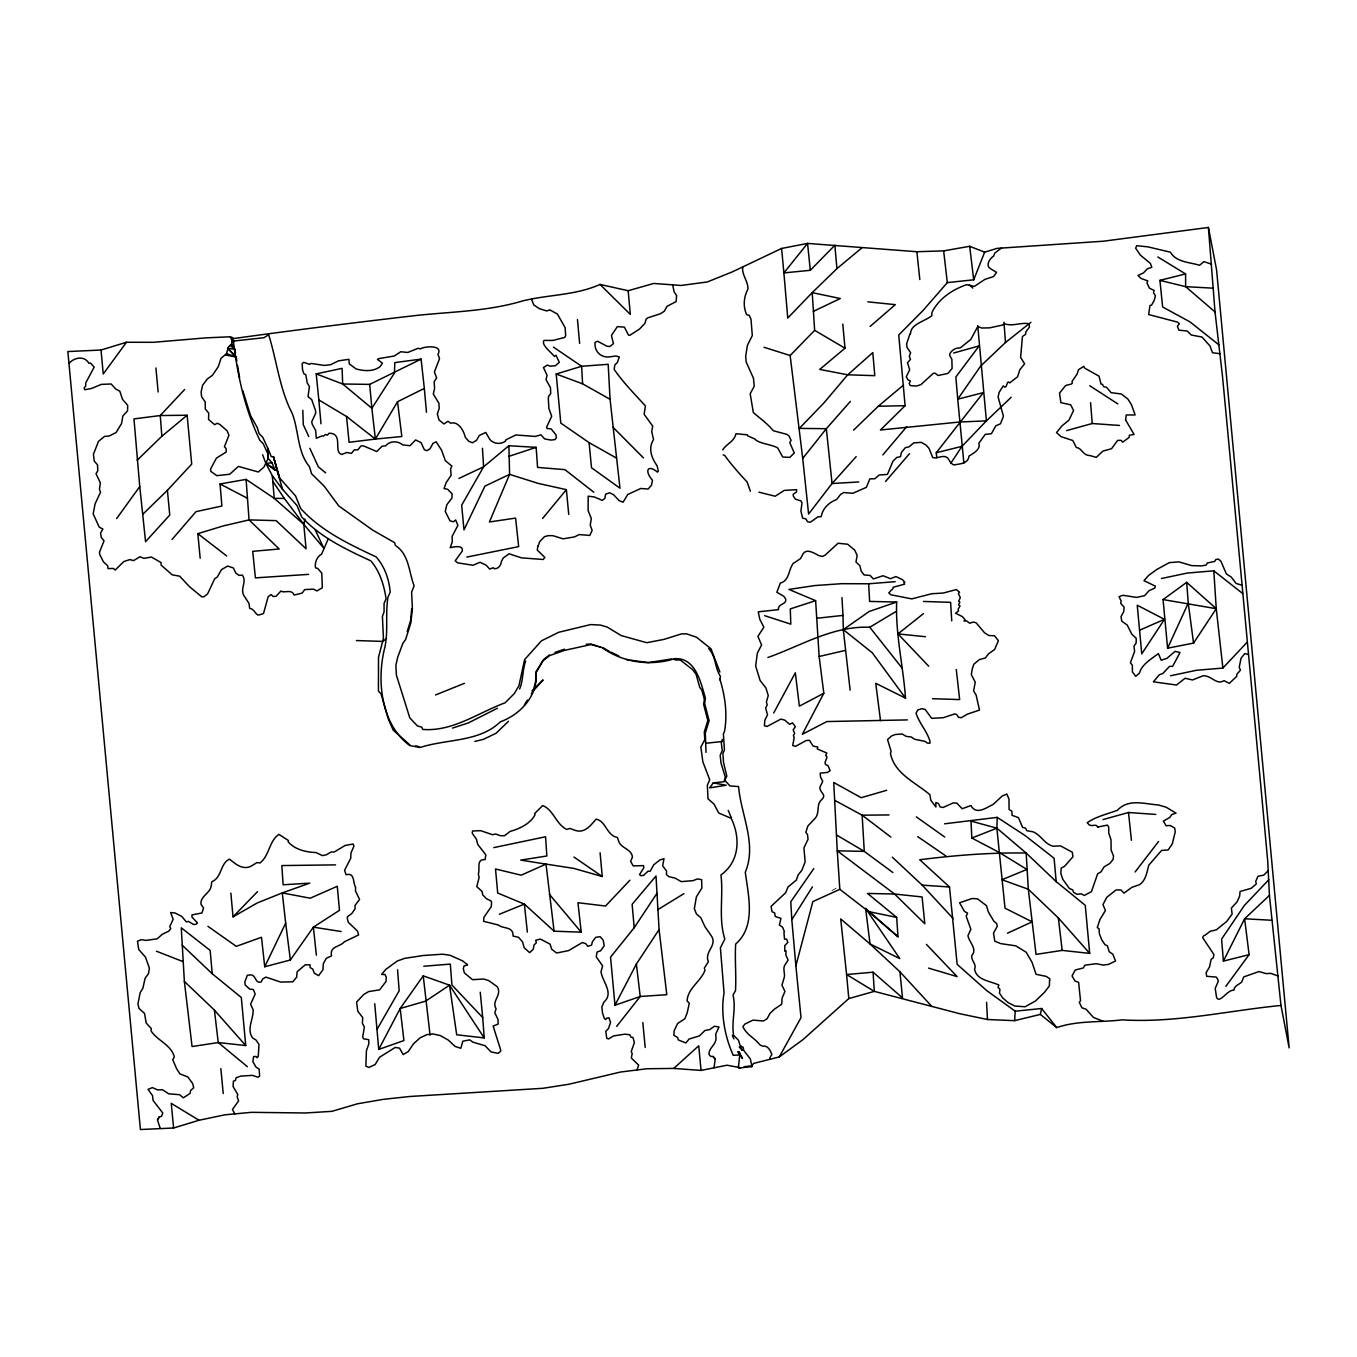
<?xml version="1.0" encoding="UTF-8"?>
<svg xmlns="http://www.w3.org/2000/svg" width="1357" height="1357" viewBox="0 0 1357 1357"><rect width="100%" height="100%" fill="white"/><g stroke="black" fill="none" stroke-linecap="round" stroke-linejoin="round"><path stroke-width="0.75" stroke-dasharray="5 3.75" d="M831.892 890.633L837.099 887.631"/><path stroke-width="1.5" d="M1007.437 933.226L1032.168 921.827L1005.028 908.206L996.869 828.177L997.208 817.372L944.591 823.801M466.825 557.082L518.662 546.617L515.592 518.086L489.402 521.987L509.587 474.373L508.892 445.741L536.134 447.352L537.576 467.402L564.936 469.658L593.806 492.235M880.523 720.686L875.74 683.3L905.526 698.143C903.219 666.083 895.383 634.228 896.672 602.016L869.633 601.422L868.65 583.781L841.696 583.68L815.133 585.529L788.943 589.43L815.625 600.659L819.136 656.483L823.801 693.274L802.36 734.256L826.837 721.568L907.307 719.905M930.902 1005.435L899.912 971.765L870.041 943.963L840.712 918.926L846.581 974.53L874.332 991.373L959.416 1013.645L987.472 1019.514L1014.629 1020.668L1015.223 1011.202L986.743 990.61L957.16 964.352L949.51 886.986L919.741 859.744C955.023 855.317 990.61 852.4 1026.163 853.044L1056.187 881.626L1085.261 905.323L1089.688 953.394L1062.192 950.392L1036.036 954.395L1028.318 889.259L1026.163 853.044L996.869 828.177L970.984 821.087L971.833 838.032L999.108 852.383L1026.91 869.43L1001.975 879.726L1028.318 889.259L1058.358 917.943L1089.688 953.394M538.271 545.921L539.662 541.714L544.479 536.66L548.177 535.659L552.893 535.659L563.104 538.831L574.605 536.897L579.185 534.573L589.786 535.438L592.161 530.417L590.244 525.159L591.313 518.51L588.107 510.554L588.175 496.187L594.213 496.933L602.304 500.377L604.9 498.341L605.578 494.27L609.615 492.744L613.669 494.796L619.233 500.733L623.05 502.226L627.765 494.491L640.691 488.503L648.103 489.029L651.496 485.263L652.463 480.276C643.829 470.336 648.239 464.145 657.399 472.1L658.281 471.218L657.178 465.892C651.513 457.92 647.9 448.37 653.531 439.6L651.716 431.543L652.7 426.098L644.134 414.292L645.406 405.913C634.482 393.886 622.931 382.301 614.144 369.308L614.891 364.812L617.265 362.692L619.301 356.942L615.908 355.992L609.581 356.857C600.778 358.044 593.925 350.954 595.112 342.354L597.589 341.218L606.85 346.188L609.87 346.544L613.432 343.66L611.447 335.484L617.316 326.63L624.407 327.122L628.562 335.162L629.818 335.298L639.486 329.089L644.948 323.339L646.153 319.132L647.917 317.792L660.316 313.806L664.268 311.262L666.982 306.326L676.125 301.593L676.634 295.622L674.09 291.789L672.699 284.851M411.697 608.53L410.696 620.2L407.202 631.717M738.395 1067.314L739.819 1054.915L733.272 1055.305C724.791 1036.765 720.448 1013.136 724.061 992.934L720.397 947.864L724.808 939.078C718.243 918.044 723.552 896.383 720.957 874.96C739.684 861.491 740.549 837.676 731.202 818.322L718.718 813.013L714.07 804.175L707.981 798.781L707.353 785.296L709.711 779.681L702.841 761.82L700.857 747.029L704.809 739.684L704.3 732L707.828 720.431L703.655 704.487L704.334 699.279L701.925 690.391L699.72 687.236L696.107 674.344L692.511 669.561L680.264 659.994L675.091 659.96L673.666 658.586M242.869 390.935L250.519 415.463L257.202 427.472L259.119 433.629L262.766 437.276L267.838 448.285L268.143 458.361L263.987 467.029L258.322 471.999L238.442 466.401L229.672 474.255L216.849 475.662L210.929 471.473L210.539 469.081L216.408 458.157L226.229 451.983L226.076 448.573L224.414 446.724L228.96 435.241L227.009 430.678L219.885 424.47L217.239 423.248L214.66 424.69L208.537 419.449L208.741 413.122L205.263 408.932L205.229 401.943L201.599 396.719L201.124 392.037L202.583 385.252L207.35 378.942L212.438 375.312L218.341 366.577L221.004 358.384L226.5 353.617L228.4 347.053L231.657 343.932L232.488 337.774L230.3 336.79L206.383 337.842L153.392 342.303L126.455 342.269L101.029 350.038L67.85 351.548L140.416 1129.533L173.594 1128.006L199.021 1120.254L224.906 1114.826L251.35 1112.333L305.342 1112.994L331.956 1111.332L357.434 1103.801L383.488 1099.323L409.882 1096.49L542.936 1088.297L569.075 1084.209L620.59 1072.013L646.882 1068.756L673.75 1068.417L701.06 1070.419L726.996 1065.211L740.922 1067.789M409.95 744.993L393.225 730.168L388.526 719.532L381.08 693.953L378.416 691.052L378.518 657.229L383.437 638.401L382.42 616.349L384.065 611.854L384.065 603.441L386.083 598.81C384.099 585.342 379.875 571.399 370.834 560.882C345.933 549.297 320.388 537.355 301.661 516.898L297.064 505.601L282.578 489.436L277.032 470.302L274.996 470.184L271.96 462.754L268.143 458.361L267.753 453.526L263.156 443.603L259.849 440.313C244.633 408.762 237 373.345 233.116 338.622L232.488 337.774M742.771 266.82C741.414 274.742 748.267 281.069 747.928 289.075C743.789 297.03 742.822 306.36 746.689 314.722L749.251 315.299L750.998 319.251L752.304 335.586L747.385 345.356L745.688 356.263L746.146 361.963L753.474 378.298L754.221 386.27L750.184 393.767L753.322 412.562C760.7 418.991 766.942 423.096 773.354 430.746L787.043 434.427L789.18 436.174L791.114 440.38L789.74 442.569L794.269 452.933L789.825 457.394L782.684 457.004L777.714 447.946C771.811 444.384 757.969 443.417 754.95 439.057L747.571 435.75M706.03 752.372L705.301 733.034L709.1 720.652L704.656 703.571L705.386 697.973C700.67 682.334 695.785 657.721 674.921 658.62C650.291 666.44 623.253 662.691 602.287 647.73M713.256 782.904L726.216 785.245L709.677 787.874L713.256 782.904L724.078 781.717L725.249 776.95L721.059 763.245L720.177 755.34L722.246 750.455L721.347 743.025L722.416 739.412M537.847 545.938L537.27 550.128L544.869 557.405L543.173 559.491L521.461 557.846L509.028 553.792L503.243 557.981L501.361 561.577C501.055 565.292 498.307 569.245 494.185 568.685L493.236 567.735L489.673 569.058L486.06 565.089L480.005 562.29L472.931 565.258L457.546 562.816L455.206 560.814L462.313 551.061C463.483 544.564 453.815 546.888 450.219 547.702L452.288 541.799L452.118 536.32L457.886 525.396L455.664 519.968L453.357 521.8L449.998 520.817L445.249 511.504L446.809 504.77L451.949 497.968L452.085 493.829L447.657 489.3L444.027 488.52L446.232 482.498L451.135 475.289L450.592 468.945L451.864 466.079L445.367 460.718L441.551 450.151L436.157 441.805L433.019 443.332L429.915 448.862L426.861 450.728L424.368 449.744L421.043 442.586L415.615 439.956L409.967 445.724L402.724 444.909C397.872 440.669 389.798 440.669 385.642 445.808L382.131 446.232L376.737 451.525L363.455 445.893L360.979 445.927L357.824 449.913L354.33 449.829L351.395 453.425L346.9 452.475L341.862 454.442C332.838 452.254 343.983 433.256 329.106 433.239L327.342 435.19C324.611 433.002 324.425 437.225 322.118 435.868L316.283 438.26L315.672 430.559L312.246 424.232L311.703 421.857L315.706 413.156L315.57 410.679L311.703 399.603L308.039 396.668L309.396 386.592L307.208 382.827L305.8 374.702L303.849 373.735L302.543 369.867L302.17 363.608L303.697 362.336L309.633 364.338L311.007 363.422L324.289 365.423L330.667 364.694L338.487 360.843L348.953 359.3L349.241 363.863L356.111 368.934C363.981 371.106 373.039 371.869 380.045 366.678L382.453 363.15L377.416 359.401L378.688 358.638L394.344 355.992L400.722 351.768L407.779 352.447L418.193 348.257L420.331 348.919C425.063 346.018 443.383 344.78 437.972 354.381L439.549 358.621L434.393 371.92L436.632 377.874L434.155 381.724L434.596 388.492L433.29 394.107L438.888 403.165L439.193 408.338L437.344 414.055L439.023 419.958L443.943 423.961L447.98 421.281L450.745 423.197C458.361 420.84 464.009 431.153 465.332 437.378L468.877 441.364L472.44 442.772L476.528 440.296L479.292 435.461L485.772 432.442L489.741 439.329C493.694 444.061 500.818 444.689 505.669 441.025L505.652 439.956L515.779 434.969L535.235 436.428L540.968 434.834L544.683 438.939L550.993 440.075L554.996 439.617L556.404 437.7L555.929 434.749L551.129 428.914L547.108 428.524L546.634 427.014L551.705 416.277L548.923 408.593L548.33 399.06L548.533 396.38L550.688 393.734L550.484 387.712L546.04 379.689L547.058 375.194L543.445 367.51L547.499 365.033L549.721 366.153L555.335 365.762L559.288 362.319L556.014 355.313L554.368 356.416C551.62 352.616 540.663 344.695 544.021 340.403L552.825 340.437L564.733 337.418L565.682 335.756L565.14 327.699L557.439 314.095L549.873 309.888L546.6 310.923L539.289 308.65L533.776 304.918L531.503 299.235M232.03 341.184L233.641 341.845L233.116 338.622C294.503 330.09 355.975 322.44 417.481 315.333C452.627 311.703 488.316 311.194 522.428 300.983C548.228 294.503 575.436 295.538 600.031 284.427L628.172 290.72L653.701 283.46L681.01 285.462L707.268 281.968L732.254 271.909L781.598 248.45L807.551 243.412L916.874 251.724L943.641 250.875L969.678 246.295L984.656 252.148L997.005 248.382L1103.343 241.207L1208.409 227.467L1215.024 311.923L1222.386 375.278A1699.218 60.963 83.8 0 1 1229.408 449.371L1261.162 789.74A1699.218 60.963 83.8 0 1 1267.743 861.508L1269.44 895.399L1280.974 1005.452C1228.119 1010.626 1175.518 1023.161 1122.171 1019.853C1100.391 1022.55 1077.797 1020.328 1056.747 1027.588L1040.344 1014.408L1041.616 1008.488L1015.223 1011.202M200.174 558.219L197.851 533.657L223.294 525.922L249.06 519.901L276.133 520.63L306.071 548.771L303.781 524.328L304.952 519.002M531.282 693.919L533.352 690.815L535.625 681.401L535.93 671.969L543.309 659.773L549.364 654.99M719.6 679.704L720.465 676.431C714.664 667.881 716.123 656.262 708.693 648.663M751.303 1066.653L753.576 1063.43L779.257 1056.95L801.02 1017.631L795.88 965.845L812.86 901.591L839.83 889.327L868.633 911.599L897.995 936.771L896.672 917.383L867.547 893.449L894.585 894.026L922.082 896.96L924.829 923.761L894.585 894.026L837.252 850.822L833.741 782.497L861.186 797.712L886.681 790.3M636.959 1069.978L638.672 1065.143L631.31 1058.019L632.192 1053.524L631.209 1051.59L634.381 1042.617L632.973 1037.494L630.971 1037.24L629.784 1034.78L624.915 1034.153L613.466 1035.951L608.547 1038.953L606.749 1038.309L605.782 1031.32L608.462 1028.589L610.531 1022.533L608.988 1017.767L606.494 1018.225L605.884 1019.599L604.442 1018.683L602.542 1013.187L601.846 1006.996L603.831 1002.178C614.28 993.29 602.389 981.671 600.998 971.765L602.61 965.828L596.232 956.855L597.097 951.986L600.642 950.782L604.238 945.727L603.17 940.147L600.184 936.703L595.791 937.297L592.398 941.707L591.584 945.1L587.903 946.338L585.766 943.692L582.289 942.538L568.532 950.629L556.557 953.004L551.739 949.272L550.06 944.15L540.459 939.095L535.727 940.231L536.32 942.861L533.996 944.981L533.267 949.289L529.603 952.614L524.226 947.78L522.53 941.911L518.561 937.297L513.065 936.076C513.472 926.017 503.379 929.223 498.307 924.982L483.618 921.318L483.889 917.383L491.234 906.68L491.59 902.71L491.183 901.014L486.468 898.741L482.702 894.823L482.074 891.464L476.765 886.63L479.14 877.402L478.343 874.061C480.259 868.887 475.883 858.913 485.111 859.592L485.823 854.825L477.732 844.41L476.477 839.321L472.219 833.215L472.541 830.993L480.632 830.654L492.523 834.708L495.661 834.012L500.394 835.725L504.516 835.725L510.317 831.281C519.527 828.957 530.333 823.665 535.014 814.811L534.59 813.623L542.664 805.566C553.656 809.841 555.912 824.225 566.785 829.466L569.889 828.432L575.622 830.501C582.713 832.808 588.344 828.177 592.653 823.105L596.147 819.153C606.155 821.104 606.528 835.539 617.452 837.49L618.487 840.662C620.573 848.532 631.65 848.702 632.447 857.081L630.632 861.39L633.193 865.902L643.506 865.613L643.897 867.717L639.537 874.587L640.843 875.706L643.489 875.401L648.052 871.194L650.105 871.313L653.718 864.833L659.858 859.999L664.014 858.659L662.657 865.8L666.592 871.109L666.406 874.587L668.73 876.571L675.294 878.216L681.265 881.626L692.986 880.659L697.498 878.929L701.62 879.658L701.874 888.055L696.395 896.858L694.343 908.681L696.378 913.855L700.806 917.722L704.995 926.78L711.136 935.567C718.09 945.524 703.893 951.444 708.388 961.689L704.351 968.067L704.945 970.509C700.483 981.806 687.728 988.235 687.083 1000.991L689.322 1003.179L687.134 1013.068L684.844 1018.751L677.55 1023.551L674.107 1030.913L673.886 1035.374L677.567 1037.427L678.381 1040.005L685.93 1042.956L689.051 1039.055L699.483 1035.883L704.928 1030.506L709.779 1029.573L714.444 1026.231L719.006 1027.012L715.716 1034.119L716.038 1038.936C715.546 1045.06 708.371 1048.469 709.049 1054.559L710.78 1056.424L713.053 1056.475L715.19 1059.189L714.019 1067.806M232.183 339.895L232.132 337.706M1011.202 397.262L986.403 420.891L959.687 421.993L880.439 429.999L905.102 405.709L898.741 334.992L923.303 310.21L947.322 282.595L973.715 279.813L984.656 252.148M909.733 334.517L906.612 343.881L907.053 347.494L910.632 352.633L909.292 356.467L910.479 359.317L907.511 362.726L909.665 369.783L906.272 376.788L908.07 379.858L910.394 380.978L909.19 383.42L910.174 385.575L916.67 386.05L921.03 384.54L933.175 373.429L934.888 373.073L938.111 375.516L947.881 373.429L952.105 368.459L951.868 359.334L950.341 356.552C947.542 354.075 953.666 348.579 956.668 348.291L960.434 347.782L970.764 339.471L977.786 326.477L981.688 328.021L989.626 327.851L1002.789 325.002L1004.095 323.577C1012.339 326.935 1020.701 322.084 1029.115 323.746L1029.42 327.071L1025.909 331.837L1025.621 334.348L1022.466 336.417L1020.6 357.4L1024.62 363.812L1019.853 369.698L1017.563 376.822L1009.642 382.928C1006.3 378.654 1007.437 390.986 1003.281 385.863L999.176 392.292L998.107 396.939L1003.434 416.277L1000.465 423.791L995.767 425.844L991.407 433.714L985.25 434.376L978.804 443.281C981.179 449.116 973.19 453.509 969 456.037C968.321 463.873 959.518 463.89 953.632 464.942L950.918 463.059L947.678 457.886C942.894 454.018 936.941 459.497 932.683 457.445L929.019 448.387L926.119 445.113L921.267 442.348L913.719 442.908L908.817 446.928L905.424 447.606L901.438 452.339L900.471 456.698L896.807 457.445L892.991 461.109L887.444 474.407L879.183 475.001L874.841 478.75L869.82 478.885L866.411 487.333L852.722 493.32L843.749 492.523L840.577 494.44L836.591 499.546C829.076 502.327 822.512 508.485 821.206 516.644L817.847 516.898L810.366 522.208L807.619 521.8L805.854 518.917L802.615 518.12L800.918 511.131L801.97 502.938L800.986 500.954L795.423 499.155L793.336 496.153L793.15 494.355L796.525 491.913L796.61 489.673L784.244 490.403L775.169 496.238L758.953 492.167M519.629 688.983C523.412 680.01 522.292 669.934 525.702 661.08M1167.597 648.188L1188.257 603.102L1186.68 582.34L1163.068 599.573L1167.597 648.188L1193.549 643.099L1216.262 608.699L1213.803 570.822L1187.307 573.044L1161.422 578.523M328.14 539.102L321.626 554.097C317.063 556.353 314.417 563.104 315.536 567.854L317.691 568.43L321.796 573.095L322.321 587.734L316.944 590.94L313.552 589.142L304.68 589.6L302.187 593.094L294.164 595.045C291.518 588.429 284.258 593.688 280.95 591.007L275.963 596.351L272.994 596.435L271.247 594.603L268.211 596.571L263.495 613.551L258.933 614.975C256.354 616.231 254.013 608.258 249.671 608.36L248.993 603.356L243.649 595.214C240.138 587.903 247.076 582.034 242.411 575.147L239.053 575.368L235.931 573.231L233.336 567.938L227.671 566.056L221.479 569.618L217.341 576.962L214.643 578.862L207.57 593.925L203.974 596.775L201.769 596.826L189.488 586.699L179.667 576.182L172.169 574.825L161.093 565.055L161.093 562.578L151.407 557.048L143.927 558.355L139.941 556.743L133.563 560.611L129.899 559.593L123.911 561.51L115.158 570.059L113.462 568.464L108.034 568.583L107.627 565.716L103.386 561.781L99.706 554.351L99.502 552.146L104.048 540.866L101.283 537.542L100.554 533.114L102.878 529.026L99.248 527.161L93.158 513.828L95.109 503.786L100.571 492.167L99.434 489.419L100.367 482.905L96.025 473.763L97.806 470.675L97.5 464.823L94.244 461.075L93.429 454.29L98.501 441.33L104.71 436.343L109.137 436.055L116.108 432.51L121.587 423.418L122.842 416.039L127.541 410.832L127.694 405.319L122.554 399.416L119.823 391.24L115.718 389.001L111.155 383.997L101.402 384.37L91.36 388.526L84.728 389.713L84.1 387.966L85.712 386.1L85.695 382.996L94.176 367.136L90.597 363.15L88.917 363.286C84.371 355.28 74.109 357.485 68.936 363.439M230.86 893.093L233.031 916.84L257.27 902.948L282.273 892.906L310.227 898.215L337.265 886.291L339.487 910.31L313.382 927.153L290.364 959.993L264.734 966.744L285.682 923.15L282.273 892.906L309.735 883.136L283.121 884.798L281.832 865.562L335.569 864.884M234.897 1113.876L232.437 1109.5L238.628 1100.883L237.102 1096.677L237.797 1094.539L233.031 1086.431L233.438 1081.122L235.372 1080.443L236.067 1077.78L240.749 1076.101L252.436 1075.372L257.932 1077.237L259.594 1076.22L259.187 1069.18L255.981 1067.077L252.826 1061.598L253.606 1056.577L256.151 1056.475L256.965 1057.697L258.254 1056.492L258.983 1044.432L256.134 1040.141L252.572 1037.868C246.279 1029.03 253.623 1019.175 253.148 1009.761L250.553 1004.265L255.184 994.087L253.335 989.507L249.637 989.117L245.193 984.928L244.82 981.942L247.381 975.225L251.69 974.886C256.337 976.548 255.269 983.554 261.138 982.027L262.681 978.974L265.819 977.108L280.662 982.061L292.824 981.806L296.64 977.125L297.132 971.765L305.274 964.776L310.075 964.878L310.075 967.558L312.755 969.135L314.383 973.19L318.607 975.649L322.949 969.763L323.339 963.657L326.308 958.296L331.549 955.888C329.31 945.965 340.064 947.084 344.339 941.792L358.587 934.973L357.586 931.173L348.291 922.285L347.29 918.468L347.443 916.704L351.904 913.431L355.059 908.766L355.076 905.323L359.571 899.437L355.449 890.904L355.636 887.461C352.752 882.762 355.025 872.076 346.069 874.773L344.593 870.244L350.717 858.286L350.954 853.027L353.923 846.14L353.159 844.02L345.153 845.445L334.28 851.975L331.006 851.992L326.613 854.706L322.491 855.605L315.825 852.518C306.326 852.281 294.52 849.516 288.159 841.764L288.363 840.509L278.931 834.368C269.008 840.933 269.602 855.453 260.052 862.95L256.863 862.611L251.639 865.868C245.261 869.6 238.713 866.529 233.54 862.306L229.486 859.185C220.021 863.34 222.158 877.572 211.743 881.796L211.319 885.12C210.776 893.245 200.124 895.857 200.955 904.186L203.55 908.037L201.956 912.973L191.999 914.906L191.965 917.078L197.41 922.862L196.29 924.253L193.627 924.524L188.402 921.386L186.384 921.946L181.736 916.382L174.917 912.956L170.643 912.532L173.136 919.249L169.744 926.661L170.778 928.714L168.692 931.173L162.331 934.244L157.141 938.857L145.844 940.401L141.298 939.655L137.481 941.266L138.753 949.544L145.42 957.024L149.406 968.203L148.456 973.681L145.08 978.397L142.909 988.167L140.195 992.612L137.905 1003.943L139.093 1008.488L144.537 1013.442L146.2 1023.076L151.238 1028.47L151.102 1030.981C157.734 1040.972 171.203 1044.737 174.341 1056.984L172.695 1059.596L176.664 1068.807L179.972 1073.879L187.911 1077.017L192.643 1083.497L193.695 1087.805L190.506 1090.604L190.201 1093.318L183.331 1097.83L179.582 1094.692L168.794 1093.844L162.484 1089.739L157.548 1089.875L152.374 1087.602L148.032 1089.366L152.527 1095.625L153.053 1100.408L162.806 1113.028L161.432 1116.404L159.21 1116.964L157.497 1119.796M1271.814 920.267L1244.606 918.774L1249.102 954.666L1223.403 961.095L1244.606 918.774L1269.44 895.399M722.721 449.93C726.436 443.654 734.12 441.924 736.003 433.714L747.503 434.851M614.975 1005.232L636.382 964.03L659.078 929.579L656.008 875.977L632.125 904.322L634.211 927.696L610.548 957.16L614.975 1005.232L640.216 996.479L666.796 994.698L659.078 929.579M378.722 1049.436L400.179 1008.505L423.231 975.853L449.54 985.182L484.212 1037.918L456.681 1034.78L449.54 985.182L425.674 1001.11L400.179 1008.505L403.928 1040.531L378.722 1049.436L374.736 1003.739M773.727 712.934L795.338 672.784L799.358 706.166L823.801 693.274M377.212 1029.081L399.179 990.78L397.567 969.865M421.094 359.113L369.681 384.387L371.869 408.287L342.676 383.997L342.083 368.341L316.215 373.887L318.827 399.925L346.527 416.48L349.071 442.28L375.38 439.074L397.533 401.74L424.317 388.407L421.094 359.113L394.819 362.59L394.429 373.039L371.869 408.287L375.38 439.074L401.825 436.513L397.533 401.74M524.362 704.978L527.381 700.076M795.88 965.845L791.81 919.656L812.436 886.867M1164.459 619.335L1141.763 653.837L1137.234 605.222L1164.459 619.335L1139.626 630.191M634.211 927.696L656.941 893.364M950.918 463.059L961.96 446.351L986.403 420.891L977.735 325.68M813.759 868.65L790.792 901.777L791.81 919.656M116.6 518.611L139.754 486.552L133.97 418.906L160.262 415.53L187.13 415.242L191.71 464.111L167.403 490.301L142.706 514.354L145.555 541.697L169.761 515.032L167.403 490.301M126.455 342.269L103.234 374.006L101.029 350.038M1225.846 986.335L1249.102 954.666M936.771 457.546L936.262 452.729L983.367 392.614L957.72 399.195L963.894 463.11M1001.568 247.958L994.885 253.013L993.511 256.168C989.932 258.39 985.063 265.531 990.474 268.686L996.496 272.367L993.595 276.574L985.08 279.288L974.309 286.412L966.506 284.665C952.292 289.787 938.84 298.489 931.92 312.449L931.835 315.638C925.474 321.202 910.954 323.763 910.53 333.364L909.597 334.534M1135.114 871.974L1158.59 841.459M616.638 1026.384L640.216 996.479L636.382 964.03M1268.286 870.617L1263.74 875.146L1258.024 876.215L1255.7 881.388L1256.328 883.916L1251.239 888.292L1240.094 891.464L1239.603 896.282L1237.024 901.947L1231.376 908.02L1232.122 914.109L1226.694 921.471L1216.279 929.884L1210.24 931.241L1205.135 935.177A2.663 2.493 -7.4 0 0 1202.828 937.891L1213.921 954.531L1213.277 957.838L1211.19 959.263L1209.477 967.015L1206.085 972.732L1206.678 976.311L1216.194 977.04L1217.585 979.025L1218.332 981.145L1215.21 988.405L1216.584 997.514C1219.807 1004.044 1227.186 989.592 1233.886 990.186C1234.107 984.826 1241.96 983.995 1242.333 980.466L1243.741 976.904L1259.042 971.561L1266.149 973.614L1270.763 973.359L1278.158 975.988M856.216 456.58L832.062 483.516L808.602 514.032L802.716 458.429L826.345 428.693L850.415 401.367M542.596 518.476L566.378 489.656L538.254 483.414L509.587 474.373L484.924 486.128L463.992 529.858L461.668 505.228L483.618 466.808L508.892 445.741M882.83 454.917L906.73 426.675M885.527 481.498L909.512 453.662M172.051 539.441L196.036 511.64L221.886 506.025L220.055 483.974L246.092 479.394L274.25 498.341L303.781 524.328L323.78 548.211L315.265 529.959M159.21 1116.964L157.531 1120.085L160.177 1128.278M533.352 690.815L543.105 679.942L531.961 690.9M184.586 389.544L160.262 415.53L161.839 436.259L137.108 460.26M1170.497 675.769L1196.382 670.29L1222.878 668.068L1247.219 642.149M629.902 880.235L605.527 906.035L577.963 902.71L581.22 932.174L554.097 931.19L524.362 904.101L497.714 893.042L495.509 869.006L521.207 875.18L546.006 864.104L573.757 868.378L602.254 876.52L600.099 852.773M1268.829 879.726L1244.437 905.373L1221.588 939.095L1223.403 961.095M233.031 916.84L257.508 891.634M802.716 458.429L790.147 355.534L814.641 330.345L812.215 292.637L836.93 268.635L862.221 247.568M813.403 311.364L840.271 298.523L812.215 292.637L787.755 318.03L783.888 272.91L810.316 270.297L834.843 245.244L836.93 268.635M508.468 721.296L496.102 733.238L483.414 739.344L474.831 741.448M853.553 430.152L878.284 406.235L903.541 385.032M1030.93 322.304L1005.486 342.49L980.67 366.051L957.72 399.195L955.854 376.975L979.194 345.865L953.649 353.024M673.75 1068.417L698.736 1045.772L701.06 1070.419M848.803 998.565L846.581 974.53L873.06 972.206L874.332 991.373L848.803 998.565L802.869 1039.716L779.257 1056.95M870.159 326.426L895.298 304.647L867.835 301.848M842.782 324.069L845.004 348.206L819.747 369.409L847.718 374.803L874.807 375.668L872.788 352.599L847.718 374.803L823.818 403.046L799.358 428.388L826.345 428.693L832.062 483.516L858.693 481.972M161.839 436.259L187.13 415.242M386.524 638.519L382.878 641.42L356.399 640.555M928.731 666.236L897.978 633.906L923.422 613.635M657.687 909.75L683.928 893.635M767.892 657.5C801.427 645.627 832.774 625.713 869.769 627.256L896.078 611.464M458.92 478.427L483.618 466.808L482.447 448.268M464.399 683.317L435.512 694.971M499.393 914.245L524.362 904.101L527.347 932.089M497.374 708.252L468.318 722.925L452.458 728.098M971.833 838.032L996.869 828.177M896.672 602.016L869.159 611.498L843.308 629.631L850.127 690.17M554.945 652.412L564.478 649.206M508.553 456.478L536.134 447.352M815.625 600.659L790.283 608.92L790.809 624.152L764.67 615.688M556.183 374.006L581.627 366.271L608.173 364.304L610.073 399.28L619.962 488.198L591.499 467.741L589.091 442.636L560.797 423.096L556.183 374.006L582.594 383.844L610.073 399.28M1066.653 430.593L1092.215 423.52L1119.508 425.453M1102.936 819.594L1128.498 812.504L1155.791 814.437M1218.942 344.882L1190.004 321.897L1162.627 306.987L1159.913 280.356L1185.594 273.927L1185.645 286.666L1215.024 311.923M936.262 452.729L961.96 446.351M1014.629 1020.668L1040.344 1014.408M493.795 847.616L545.565 836.76L546.854 855.996L520.715 860.101L546.006 864.104L554.097 931.19M819.136 656.483L844.919 650.512M671.613 658.959L648.205 662.623L631.09 660.231M430.016 1034.746L432.34 1033.83L440.262 1035.544L448.285 1040.073L455.07 1046.434L460.803 1048.283L462.822 1041.209L469.692 1039.869L472.965 1042.176L485.06 1045.721L491.013 1051.879L498.002 1053.371L500.614 1051.336L500.631 1049.826L493.151 1026.113L498.138 1024.06L498.019 1019.497L494.796 1012.729L496.085 1008.777C491.166 1000.754 502.429 995.309 497.273 986.726L488.791 980.636L483.804 979.025L472.541 979.686L464.348 972.867L463.314 968.661L464.111 965.811L467.537 965.132L467.079 964.386L462.584 960.858L449.998 955.26L442.586 954.208L423.588 955.464L404.607 958.364L397.262 961.027L386.05 969.203L382.148 973.648L381.775 974.496L384.981 974.462L386.236 977.074L386.05 981.416L379.638 989.83L368.646 991.594L363.947 994.274L356.586 1002.094L357.807 1011.304L362.743 1017.614L362.387 1023.382L364.405 1026.961L362.709 1036.867L363.405 1038.767L368.714 1039.699L368.85 1043.821L366.424 1050.691L365.864 1066.042L368.748 1067.484L375.16 1064.533L379.57 1057.239L395.192 1047.434L399.518 1048.13L403.165 1054.576L408.287 1051.539L413.427 1043.889L420.195 1037.749L427.489 1034.356L430.016 1034.746L423.231 975.853M232.81 341.116L263.97 337.706L268.652 334.738C276.845 360.725 279.559 389.137 292.179 413.342C298.947 430.763 297.132 451.813 309.464 466.74L311.618 473.78L324.187 486.162L338.758 505.924L372.87 530.231L394.548 542.613L395.396 545.446C409.254 554.521 408.711 571.823 414.122 585.817L411.612 592.178L412.409 608.75L410.815 622.999L405.624 639.52L402.927 643.15L397.788 656.992L395.871 665.269L396.414 675.192L409.797 717.87L417.413 725.91L421.806 727.148L422.722 729.438C452.797 731.796 478.054 712.764 505.109 702.807L514.354 693.546L518.968 685.641L524.582 659.655L541.443 640.826L558.813 632.26L590.634 624.576L600.456 625.085L607.224 627.087L621.235 635.585L646.78 642.709L663.963 639.384L681.451 633.906L686.472 633.804L696.582 637.264L711 648.816L719.922 672.037M816.609 618.283L842.985 615.399L841.968 597.606M706.013 743.263L722.026 741.516M744.162 1066.687L751.88 1065.839L750.336 1058.918L743.789 1050.488L743.093 1047.282L740.108 1045.484L738.429 1040.208L733.611 1035.306C731.27 1021.787 736.274 1008.505 733.034 995.054L735.494 990.644C736.359 974.988 734.731 959.704 735.664 944.048C756.103 926.288 748.419 895.891 745.298 872.297C757.104 843.833 741.075 815.404 738.564 786.568L729.947 785.924L724.655 780.19L726.826 776.221L723.552 762.634L722.891 753.508L724.434 750.065L723.4 733.916L724.553 731.27C727.64 713.545 724.943 695.174 719.719 678.602M738.53 1068.044L752.015 1066.585M262.63 454.782L265.836 463.382L271.96 462.754M423.791 966.235L450.303 964.098L451.932 985.029L482.702 1017.563L484.212 1037.918M868.65 583.781L895.179 581.678M308.582 574.367L255.404 577.878L252.707 551.332L279.186 548.991L249.06 519.901L246.092 479.394M1098.101 826.973L1107.431 825.107L1108.754 827.108L1108.72 833.011L1110.993 839.729L1111.112 849.974L1113.554 856.131L1113.011 859.575L1109.789 863.51L1104.174 866.801L1100.917 871.94L1097.643 873.806L1091.452 891.634L1084.311 895.467L1081.224 893.805L1077.017 894.314L1073.624 892.38L1072.692 889.904L1069.333 888.411L1062.819 879.336L1060.869 873.654L1061.123 868.141L1064.651 866.258L1072.929 856.759L1072.335 852.213L1060.495 845.903L1052.981 846.208C1044.313 843.884 1040.989 835.03 1033.05 831.824L1026.893 830.705L1025.519 828.092L1022.635 827.431L1018.462 817.626L1012.085 815.336L1011.83 811.147L1009.099 809.535L1008.963 799.019L1006.86 794.032L1002.229 795.999L993.12 804.43C985.64 808.077 976.192 815.269 970.933 805.549L962.164 808.738L956.77 803.056L953.157 802.937L943.047 807.5L940.062 806.872L938.433 803.463L935.821 802.564L935.923 806.974L930.783 800.189L929.918 794.761C915.551 782.344 894.738 774.067 890.446 753.542L891.125 751.439L887.546 739.582L891.651 735.884L895.433 734.476L902.252 734.035L906.171 736.376L911.259 737.004L914.805 739.311L924.948 741.346L927.34 743.059L929.85 743.212L930.088 741.651C927.323 731.525 919.317 723.4 916.06 713.273L917.773 709.948L921.98 708.693L925.169 709.44L931.665 718.345L943.352 717.683L954.649 713.935L956.549 714.376L958.551 717.344L961.367 717.683L967.439 714.121L979.483 710.084L976.124 695.021L973.58 690.934L975.242 682.198L971.324 674.565L972.324 668.713L973.8 664.235L979.347 659.587L985.419 657.958L988.32 653.989L994.664 649.443L998.396 640.657L994.494 635.755L988.812 635.5L984.504 632.752L976.141 622.829L973.444 622.032L969.61 623.236L966.863 620.997L964.03 620.946L964.997 619.64L962.418 616.621L955.582 613.211L958.5 611.006L958.161 609.14L960.061 605.968C955.973 604.357 962.3 602.61 958.687 601.338L960.281 597.589L958.381 593.552L959.569 592.212L956.329 589.566L943.217 593.06L931.784 593.738L911.785 598.878L890.82 594.773L888.767 592.822L889.7 592.059C890.362 590.176 893.534 589.549 893.194 587.225L904.593 584.188L903.898 582.696L904.882 582.306L902.558 579.744L895.942 576.538L890.497 578.693L883.085 575.741L873.348 578.93L870.125 575.453L864.07 574.944L861.203 571.06L859.829 565.615L855.962 562.002L857.149 555.505L854.825 550.264L847.701 544.242L838.083 543.241L825.073 555.183L822.461 556.438L818.95 555.658C814.37 553.402 805.515 546.99 802.123 555.624L800.426 558.66L792.912 563.681L791.165 567.022C788.553 572.739 788.213 580.949 780.309 583.12L776.832 592.229L783.888 596.351L785.635 598.929C787.145 604.713 777.68 603.373 778.426 609.649L758.275 611.82L759.767 619.233L763.872 627.188L757.918 636.331L761.582 644.982L757.342 653.141L755.662 665.982L760.09 680.451L765.908 687.914L768.266 695.564L766.383 701.959L767.214 704.877L765.636 707.981L767.519 714.8L764.856 720.245L764.398 725.774L766.993 726.453L780.903 719.091L784.804 720.16L789.57 724.316L792.556 722.908L795.355 726.741L793.133 729.812L794.71 733.475L793.421 735.375L794.167 737.767L792.725 745.485L795.473 746.384L806.16 740.532L809.417 740.294L813.182 746.113L817.762 747.012L817.27 748.928L826.803 753.016L825.684 755.442C829.975 757.325 820.697 763.94 827.974 765.636L830.162 770.657L827.431 772.421L820.188 773.168L820.578 777.256L822.749 781.327L819.865 787.297C819.611 792.692 827.108 794.625 821.85 799.477C815.93 804.243 819.984 812.47 815.37 818.034L807.907 825.955L805.821 832.316L807.5 834.504L808.026 839.321L803.921 847.904L805.125 861.932L801.834 870.346L798.187 874.858L796.389 879.998L787.959 887.088L785.635 892.736L771.081 906.391L772.065 911.785L774.626 912.871L775.254 916.467L780.953 918.418L779.376 924.948L782.599 927.238L784.414 931.581M878.284 406.235L905.102 405.709M889.022 814.946L862.136 815.167L834.776 800.376M303.781 524.328L284.325 498.46L274.25 498.341L272.299 475.645L265.836 463.382L273.826 468.335M369.681 384.387L342.676 383.997L316.215 373.887M923.489 601.456L950.595 602.338L951.749 620.895M932.564 698.702L959.653 699.584L956.278 669.51M1212.853 288.159L1185.645 286.666L1159.913 280.356M892.329 857.2L922.234 885.154L949.51 886.986M1219.943 353.719L1212.496 352.718L1210.003 346.001L1201.997 337.028L1191.327 335.043L1187.222 331.023L1178.911 330.192L1177.384 326.291L1179.335 323.729L1177.486 322.101L1148.667 314.553L1149.922 305.579L1151.584 305.037L1154.129 300.677L1155.435 295.707L1153.501 292.824L1154.095 290.398L1149.549 288.244L1146.97 283.036L1147.768 280.916L1140.983 278.406L1137.997 275.488L1143.408 272.961L1147.36 268.805L1151.822 267.329L1150.397 263.428L1140.321 255.048L1135.656 248.161L1136.725 245.685L1147.937 246.872L1170.413 252.181C1176.214 262.342 1189.699 262.155 1199.52 265.277L1203.93 261.664L1211.564 264.106M897.978 633.906L925.457 636.721M245.736 1045.552L218.24 1042.549L192.066 1046.535L184.365 981.416L181.278 927.815L210.148 950.409L212.235 973.766L241.309 997.48L245.736 1045.552L214.406 1010.1L184.365 981.416M586.258 644.253L590.923 644.032L596.809 645.83M1241.926 585.223L1236.074 583.408L1231.24 577.064L1226.338 573.909L1220.927 561.238L1218.365 559.05L1215.872 559.491L1214.702 561.425L1207.34 562.985L1206.22 565.072L1201.573 565.869L1191.734 565.632L1178.86 561.866L1169.225 562.663L1156.775 569.499L1148.565 575.47L1143.985 580.66L1155.367 586.156L1154.705 588.158L1149.091 590.651L1144.714 595.638L1136.521 597.419L1123.053 595.282L1119.016 596.673L1121.187 601.134L1120.661 603.254L1124.156 607.274L1123.681 611.719L1121.018 616.587L1121.764 621.184L1127.243 625.068L1131.789 634.16L1136.233 638.367L1136.148 642.964L1133.977 646.169L1134.605 651.377L1130.415 662.742L1132.349 665.201L1132.417 671.902L1135.775 676.363L1139.49 672.97C1141.865 664.319 1151.601 658.739 1158.403 653.582L1161.168 660.214L1166.867 658.416L1175.077 651.36L1180.03 652.53L1172.635 666.338L1169.513 666.389L1162.813 673.513L1159.438 674.7L1153.365 681.808L1176.502 685.031L1185.102 678.263L1192.532 679.959L1203.065 675.769C1210.105 675.107 1216.415 684.064 1221.995 681.587L1224.099 680.671L1229.34 683.368L1236.821 676.261L1236.736 674.412L1240.502 670.087L1239.212 667.39L1241.044 658.196L1244.861 653.548L1248.406 654.566M1163.068 599.573L1216.262 608.699L1222.878 668.068M341.15 931.513L313.382 927.153L316.351 955.124M626.459 659.468L629.546 659.977M235.524 353.193L234.897 349.411L227.925 348.189L236.152 356.976L236.83 361.132M225.601 355.076L236.152 356.976L228.18 349.122M896.672 917.383L868.633 911.599L865.613 908.461L870.041 943.963L899.776 958.585L865.613 908.461L897.995 936.771M415.734 745.858L419.534 746.757M723.162 454.917L724.621 455.307C731.321 464.688 738.751 472.982 747.096 481.956L750.404 491.268M928.544 968.118L957.109 976.599L926.39 944.353M764.042 347.273L790.147 355.534M226.5 353.617L236.152 356.976M156.445 951.24L182.958 961.587M610.786 652.089L618.826 656.008M598.759 646.424L600.252 647.187M220.055 483.974L247.296 498.189M609.191 651.309L603 647.747L590.855 644.558L564.444 650.393L549.619 655.601L543.105 660.757L536.049 672.631C538.356 695.412 520.426 714.545 500.343 721.805C479.326 742.313 446.674 738.785 420.161 747.486L409.916 745.604C380.554 724.333 376.381 679.365 385.015 646.678C388.323 630.106 385.235 613.771 387.983 597.148L390.188 592.093C389.103 579.32 384.71 566.581 376.126 556.913C348.902 544.157 321.032 530.926 300.643 508.468L295.589 495.967L279.627 478.02L273.452 456.715L271.23 456.563L267.838 448.285M589.091 442.636L616.587 458.157M969.339 284.8L972.799 288.074M814.641 330.345L845.004 348.206M836.624 835.047L864.273 851.382L892.872 872.534M199.021 1120.254L171.253 1103.36L173.594 1128.006M1157.826 256.982L1185.594 273.927M1089.756 385.744L1117.761 403.86M997.208 817.372L1025.23 835.658L1054.101 858.252L1056.187 881.626M553.419 347.087L581.627 366.271L582.594 383.844M917.722 836.641L945.948 855.979M1103.326 1021.363L1093.437 1017.428L1086.058 1009.201L1081.953 1007.844L1079.273 1002.246L1080.528 1000.737L1078.594 982.281L1075.066 981.077L1072.047 975.954L1075.202 970.018L1083.378 967.931L1084.82 965.2L1096.252 963.707L1103.037 965.048L1108.482 964.42L1115.539 960.993L1112.876 954.31L1109.246 951.749L1107.363 945.829L1105.005 944.693L1101.765 939.858L1099.34 933.701L1099.119 928.833L1097.287 927.56L1100.035 919.334L1105.463 910.496L1102.936 904.593L1106.803 897.282L1116.082 889.921L1120.933 889.971L1123.986 893.16L1131.84 887.359L1139.626 884.611C1145.902 880.371 1146.953 871.923 1148.802 865.172L1161.575 850.449L1168.19 849.957L1172.312 843.833L1175.23 831.858L1174.687 828.024L1170.243 825.514L1166.087 825.718L1163.373 821.104L1169.836 817.406L1171.786 814.539L1176.027 813.131L1166.087 807.178L1158.166 804.922C1144.324 804.023 1128.481 798.306 1117.388 810.316C1107.974 813.759 1097.542 816.252 1089.128 821.443L1087.211 822.681L1089.298 824.971C1092.334 826.922 1096.439 823.071 1097.847 827.346M573.994 857.064L602.254 876.52M207.926 926.322L236.288 946.355L261.477 937.28L264.734 966.744M916.314 816.88L944.726 837.032M265.836 463.382L274.996 470.184M890.871 837.082L862.136 815.167L864.273 851.382L837.252 850.822L839.83 889.327M197.851 533.657L226.67 555.963M346.527 416.48L375.38 439.074M1213.803 570.822L1242.69 593.535M325.612 472.83L318.318 466.808L309.854 448.336M247.398 1066.704L218.24 1042.549L214.406 1010.1M230.249 345.39L234.897 349.411L231.657 343.932M873.06 972.206L902.524 997.904L899.912 971.765M1186.68 582.34L1216.262 608.699M715.258 1058.884L713.053 1056.475M182.211 945.201L212.235 973.766M600.031 284.427L630.31 314.4L628.172 290.72M613.059 427.302L643.455 457.903M922.234 885.154L953.174 918.553M230.894 344.899L234.897 349.411M549.415 894.348L581.22 932.174M231.504 339.369L230.3 336.79M869.769 627.256L902.168 668.187M1041.616 1008.488L1056.747 1027.588M272.299 475.645L282.578 489.436M905.526 698.143L872.28 652.785L843.308 629.631L842.985 615.399M733.883 1038.919L732.305 1035.255M272.791 481.26L284.325 498.46M740.566 1054.304L739.141 1051.777L737.682 1051.692L742.398 1058.443L741.176 1055.695M308.785 436.53L303.29 424.69L302.832 410.323M728.217 810.434L731.186 817.372M770.403 1059.189L769.928 1057.697L771.845 1054.474C770.386 1050.572 767.892 1045.127 762.685 1046.145L759.92 1044.89C754.797 1038.003 746.486 1034.916 742.907 1026.554L745.027 1023.958L753.033 1020.125L763.533 1020.99L767.129 1018.683L769.979 1013.391L774.389 1009.184L781.683 1004.265L782.09 998.09L784.94 991.509L781.954 985.165L784.227 977.532C785.482 973.681 781.903 968.084 785.703 963.792L788.112 960.077L785.856 955.04L785.991 950.833L784.787 951.24L784.787 945.558L787.84 942.369L786.653 939.146L784.516 939.146L783.939 932.361M277.032 470.302L273.452 456.715L279.627 478.02M1208.409 227.467L1216.584 269.924L1289.15 1047.892L1280.974 1005.452M237.526 365.287L239.578 377.772M1188.257 603.102L1193.549 643.099M285.682 923.15L290.364 959.993M969.678 246.295L973.715 279.813M1058.358 917.943L1062.192 950.392M943.641 250.875L947.322 282.595M1128.498 812.504L1131.433 840.305M916.874 251.724L919.825 279.576M139.754 486.552L142.706 514.354M810.316 270.297L807.551 243.412L783.888 272.91L781.598 248.45M480.242 992.221L482.702 1017.563M642.828 1022.567L645.203 1047.485M220.852 1068.638L223.226 1093.555M566.378 489.656L568.736 514.439M155.919 367.968L158.141 392.003M577.471 319.624L579.626 343.423M424.317 388.407L426.488 412.274M318.827 399.925L320.998 423.791M1090.604 402.69L1092.215 423.52M1003.993 322.254L1005.486 342.49M986.573 1002.297L987.472 1019.514M1125.564 419.941L1134.079 434.427L1129.295 435.241L1129.177 437.361L1122.646 442.195L1121.17 440.33L1117.591 440.397L1111.57 448.709L1102.868 451.118L1096.303 457.36L1089.858 455.562C1082.716 455.545 1082.191 448.081 1076.322 447.505L1072.81 440.516L1061.174 436.683L1056.526 432.595L1062.005 425.827L1068.926 420.195L1073.574 410.476L1070.69 404.827L1060.886 402.639L1059.495 393.157L1064.516 386.864C1065.991 383.488 1074.099 385.744 1071.996 381.521L1077.102 374.04L1078.51 369.715L1083.785 366.356L1084.701 368.154L1099.017 376.16L1101.002 384.014L1102.546 384.37L1103.529 386.609L1106.617 387.305L1111.095 392.665L1121.323 393.988L1127.871 399.043L1131.365 404.539L1135.131 414.954L1126.259 414.971L1125.564 419.941M1049.538 980.755L1049.385 985.844L1044.619 992.204L1035.408 1001.025L1025.095 1006.775L1014.748 1006.012L1007.963 1002.518L1002.602 997.836L999.481 993.053L999.956 989.304L998.023 987.336L998.888 985.063C990.508 980.992 976.429 980.348 974.563 969.135C977.108 964.369 970.781 960.434 971.765 955.549C977.718 949.069 969.152 942.335 967.948 935.702L970.866 929.324L966.184 916.229L967.592 913.176L964.471 911.412L959.586 902.795L972.087 898.504L977.515 898.843L986.488 905.696L988.354 911.887L993.714 921.013L996.683 923.608L997.276 926.271L993.511 933.107L994.766 941.181L1000.737 943.607L1015.85 945.863L1026.214 952.275L1032.015 962.232L1036.069 974.309L1046.281 976.412L1049.86 978.872L1049.538 980.755M740.685 1047.078L739.277 1047.027L742.364 1050.386L740.685 1047.078"/></g></svg>
